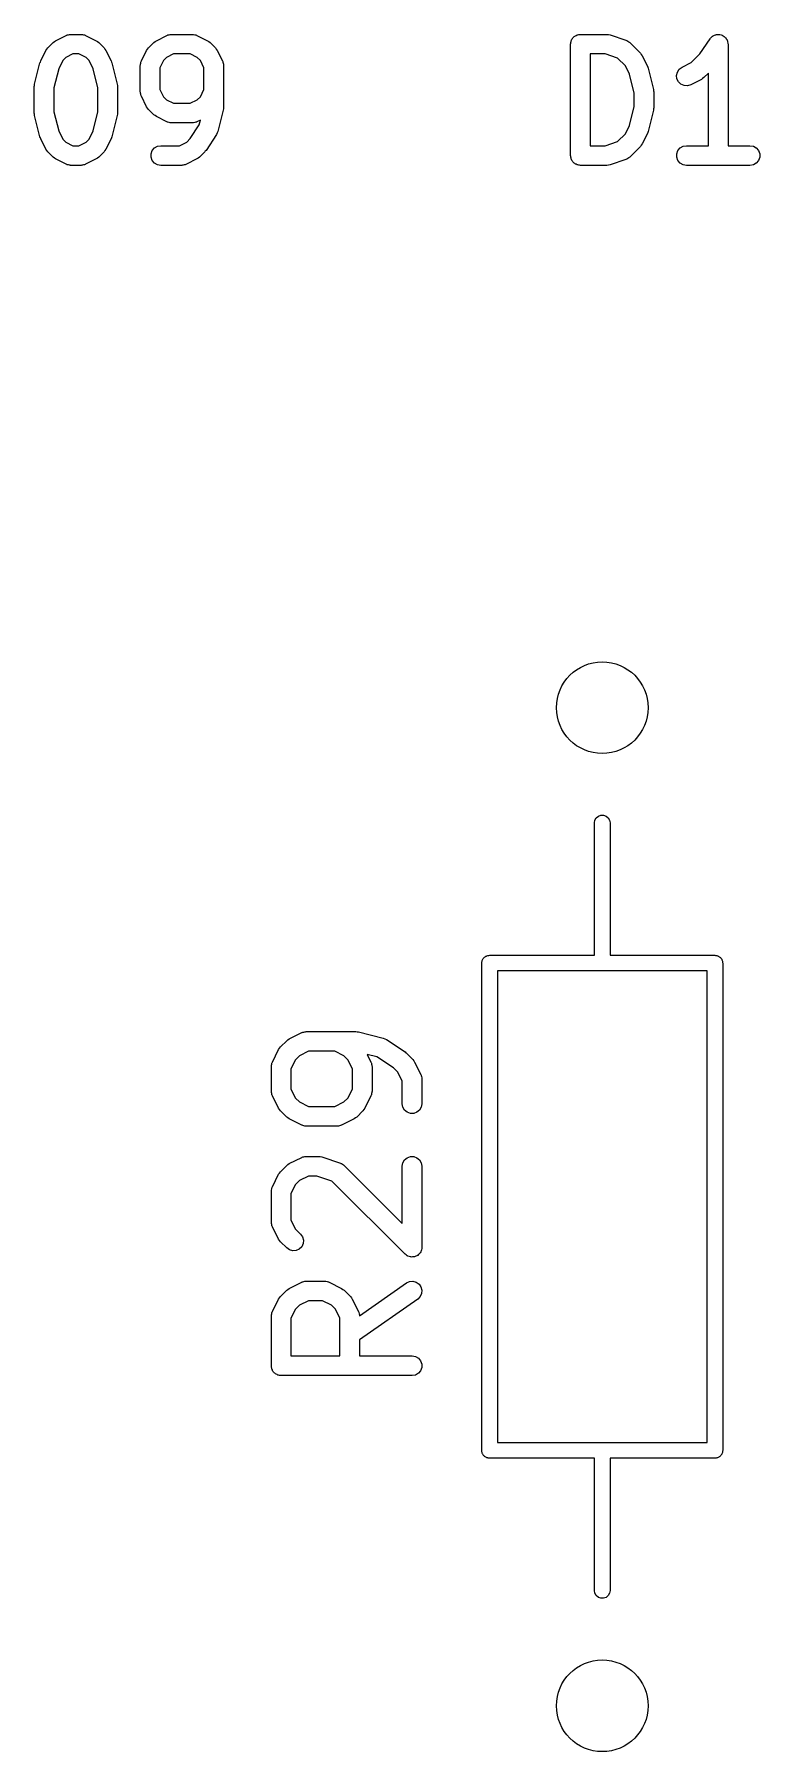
# Model space of a CAD drawing. Extents: x 25 to 125, y -131 to -25.
# Drawn here: x 92.18 to 97.72, y -100.68 to -87.57 of the extents above; entities that cross this region are included whole.
import ezdxf

# ---------------------------------------------------------------- set-up
doc = ezdxf.new("R2010")
doc.units = 0
doc.header["$MEASUREMENT"] = 0
doc.layers.add('BLACK', color=7, linetype='CONTINUOUS')

msp = doc.modelspace()

# ---------------------------------------------------------------- linework, layer by layer
at = {"layer": 'Black'}
for p, q in [((92.345, -87.6179), (92.426, -87.5774)), ((92.426, -87.5774), (92.4301, -87.5762)), ((92.4301, -87.5762), (92.4339, -87.574)), ((92.4339, -87.574), (92.4425, -87.5725)), ((92.4425, -87.5725), (92.4509, -87.57)), ((92.4509, -87.57), (92.4553, -87.5703)), ((92.4553, -87.5703), (92.4595, -87.5695)), ((92.4595, -87.5695), (92.5405, -87.5695)), ((92.5405, -87.5695), (92.5447, -87.5703)), ((92.5447, -87.5703), (92.549, -87.57)), ((92.549, -87.57), (92.5575, -87.5725)), ((92.5575, -87.5725), (92.5661, -87.574)), ((92.5661, -87.574), (92.5699, -87.5762)), ((92.5699, -87.5762), (92.574, -87.5774)), ((92.574, -87.5774), (92.655, -87.6179)), ((93.1141, -87.6179), (93.195, -87.5774)), ((93.195, -87.5774), (93.1992, -87.5762)), ((93.1992, -87.5762), (93.2029, -87.574)), ((93.2029, -87.574), (93.2116, -87.5725)), ((93.2116, -87.5725), (93.22, -87.57)), ((93.22, -87.57), (93.2243, -87.5703)), ((93.2243, -87.5703), (93.2286, -87.5695)), ((93.2286, -87.5695), (93.3905, -87.5695)), ((93.3905, -87.5695), (93.3947, -87.5703)), ((93.3947, -87.5703), (93.3991, -87.57)), ((93.3991, -87.57), (93.4075, -87.5725)), ((93.4075, -87.5725), (93.4161, -87.574)), ((93.4161, -87.574), (93.4199, -87.5762)), ((93.4199, -87.5762), (93.424, -87.5774)), ((93.424, -87.5774), (93.505, -87.6179)), ((96.3156, -87.5796), (96.3218, -87.5773)), ((96.3218, -87.5773), (96.3274, -87.574)), ((96.3274, -87.574), (96.3339, -87.5729)), ((96.3339, -87.5729), (96.3401, -87.5707)), ((96.3401, -87.5707), (96.3466, -87.5707)), ((96.3466, -87.5707), (96.3531, -87.5695)), ((96.3531, -87.5695), (96.5555, -87.5695)), ((96.5555, -87.5695), (96.5673, -87.5716)), ((96.5673, -87.5716), (96.5792, -87.5734)), ((96.5792, -87.5734), (96.7006, -87.6138)), ((97.368, -87.5796), (97.3764, -87.5765)), ((97.3764, -87.5765), (97.3844, -87.5725)), ((97.3844, -87.5725), (97.3885, -87.5721)), ((97.3885, -87.5721), (97.3925, -87.5707)), ((97.3925, -87.5707), (97.4014, -87.5707)), ((97.4014, -87.5707), (97.4103, -87.5697)), ((97.4103, -87.5697), (97.4143, -87.5707)), ((97.4143, -87.5707), (97.4185, -87.5707)), ((97.4185, -87.5707), (97.4269, -87.5737)), ((97.4269, -87.5737), (97.4356, -87.5758)), ((97.4356, -87.5758), (97.4391, -87.5781)), ((97.4391, -87.5781), (97.443, -87.5796)), ((92.2305, -87.7729), (92.271, -87.6919)), ((92.271, -87.6919), (92.2782, -87.6823)), ((92.2782, -87.6823), (92.2851, -87.6724)), ((92.2851, -87.6724), (92.3255, -87.632)), ((92.3255, -87.632), (92.3354, -87.6251)), ((92.3354, -87.6251), (92.345, -87.6179)), ((92.655, -87.6179), (92.6646, -87.6251)), ((92.6646, -87.6251), (92.6745, -87.632)), ((92.6745, -87.632), (92.7149, -87.6724)), ((92.7149, -87.6724), (92.7218, -87.6823)), ((92.7218, -87.6823), (92.729, -87.6919)), ((92.729, -87.6919), (92.7695, -87.7729)), ((92.9996, -87.7729), (93.0401, -87.6919)), ((93.0401, -87.6919), (93.0472, -87.6823)), ((93.0472, -87.6823), (93.0541, -87.6724)), ((93.0541, -87.6724), (93.0946, -87.632)), ((93.0946, -87.632), (93.1044, -87.6251)), ((93.1044, -87.6251), (93.1141, -87.6179)), ((93.505, -87.6179), (93.5146, -87.6251)), ((93.5146, -87.6251), (93.5245, -87.632)), ((93.5245, -87.632), (93.5649, -87.6724)), ((93.5649, -87.6724), (93.5718, -87.6823)), ((93.5718, -87.6823), (93.579, -87.6919)), ((93.579, -87.6919), (93.6195, -87.7729)), ((96.2781, -87.6445), (96.2792, -87.6381)), ((96.2781, -88.4945), (96.2781, -87.6445)), ((96.2792, -87.6315), (96.2815, -87.6253)), ((96.2792, -87.6381), (96.2792, -87.6315)), ((96.2815, -87.6253), (96.2826, -87.6189)), ((96.2826, -87.6189), (96.2859, -87.6132)), ((96.2859, -87.6132), (96.2881, -87.607)), ((96.2881, -87.607), (96.2924, -87.602)), ((96.2924, -87.602), (96.2956, -87.5963)), ((96.2956, -87.5963), (96.3007, -87.5921)), ((96.3007, -87.5921), (96.3049, -87.5871)), ((96.3049, -87.5871), (96.3106, -87.5838)), ((96.3106, -87.5838), (96.3156, -87.5796)), ((96.7006, -87.6138), (96.7044, -87.6159)), ((96.7044, -87.6159), (96.7086, -87.617)), ((96.7086, -87.617), (96.7158, -87.6221)), ((96.7158, -87.6221), (96.7235, -87.6263)), ((96.7235, -87.6263), (96.7264, -87.6295)), ((96.7264, -87.6295), (96.7299, -87.632)), ((96.7299, -87.632), (96.8109, -87.7129)), ((97.2662, -87.7182), (97.3431, -87.6029)), ((97.3431, -87.6029), (97.3459, -87.5999)), ((97.3459, -87.5999), (97.348, -87.5963)), ((97.348, -87.5963), (97.3549, -87.5906)), ((97.3549, -87.5906), (97.3611, -87.5841)), ((97.3611, -87.5841), (97.3648, -87.5822)), ((97.3648, -87.5822), (97.368, -87.5796)), ((97.443, -87.5796), (97.4498, -87.5853)), ((97.4498, -87.5853), (97.4573, -87.5903)), ((97.4573, -87.5903), (97.4597, -87.5936)), ((97.4597, -87.5936), (97.4629, -87.5963)), ((97.4629, -87.5963), (97.4674, -87.6041)), ((97.4674, -87.6041), (97.4727, -87.6113)), ((97.4727, -87.6113), (97.4739, -87.6153)), ((97.4739, -87.6153), (97.476, -87.6189)), ((97.476, -87.6189), (97.4775, -87.6277)), ((97.4775, -87.6277), (97.48, -87.6363)), ((97.48, -87.6363), (97.4798, -87.6404)), ((97.4798, -87.6404), (97.4805, -87.6445)), ((97.4805, -87.6445), (97.4805, -88.4195)), ((92.1844, -87.9501), (92.2249, -87.7882)), ((92.2249, -87.7882), (92.2282, -87.7807)), ((92.2282, -87.7807), (92.2305, -87.7729)), ((92.3684, -87.8326), (92.3321, -87.9776)), ((92.3997, -87.7699), (92.3684, -87.8326)), ((92.423, -87.7466), (92.3997, -87.7699)), ((92.4772, -87.7195), (92.423, -87.7466)), ((92.5228, -87.7195), (92.4772, -87.7195)), ((92.577, -87.7466), (92.5228, -87.7195)), ((92.6003, -87.7699), (92.577, -87.7466)), ((92.6316, -87.8326), (92.6003, -87.7699)), ((92.6679, -87.9776), (92.6316, -87.8326)), ((92.7695, -87.7729), (92.7718, -87.7807)), ((92.7718, -87.7807), (92.7751, -87.7882)), ((92.7751, -87.7882), (92.8156, -87.9501)), ((92.9917, -87.8064), (92.9924, -87.8022)), ((92.9917, -88.0088), (92.9917, -87.8064)), ((92.9922, -87.7979), (92.9947, -87.7894)), ((92.9924, -87.8022), (92.9922, -87.7979)), ((92.9947, -87.7894), (92.9962, -87.7808)), ((92.9962, -87.7808), (92.9984, -87.777)), ((92.9984, -87.777), (92.9996, -87.7729)), ((93.1688, -87.7699), (93.1417, -87.8241)), ((93.1417, -87.8241), (93.1417, -87.9911)), ((93.192, -87.7466), (93.1688, -87.7699)), ((93.2463, -87.7195), (93.192, -87.7466)), ((93.3728, -87.7195), (93.2463, -87.7195)), ((93.427, -87.7466), (93.3728, -87.7195)), ((93.4503, -87.7699), (93.427, -87.7466)), ((93.4774, -87.8241), (93.4503, -87.7699)), ((93.4774, -87.9911), (93.4774, -87.8241)), ((93.6195, -87.7729), (93.6207, -87.777)), ((93.6207, -87.777), (93.6229, -87.7808)), ((93.6229, -87.7808), (93.6244, -87.7894)), ((93.6244, -87.7894), (93.6269, -87.7979)), ((93.6269, -87.7979), (93.6266, -87.8022)), ((93.6266, -87.8022), (93.6274, -87.8064)), ((93.6274, -87.8064), (93.6274, -88.1302)), ((96.4281, -87.7195), (96.4281, -88.4195)), ((96.5433, -87.7195), (96.4281, -87.7195)), ((96.6364, -87.7506), (96.5433, -87.7195)), ((96.6962, -87.8104), (96.6364, -87.7506)), ((96.7276, -87.8731), (96.6962, -87.8104)), ((96.8109, -87.7129), (96.8178, -87.7228)), ((96.8178, -87.7228), (96.8249, -87.7324)), ((96.8249, -87.7324), (96.8654, -87.8134)), ((96.8654, -87.8134), (96.8678, -87.8212)), ((96.8678, -87.8212), (96.8711, -87.8287)), ((96.8711, -87.8287), (96.9116, -87.9906)), ((97.0938, -87.8576), (97.1082, -87.8358)), ((97.1082, -87.8358), (97.1291, -87.8203)), ((97.1291, -87.8203), (97.1991, -87.7853)), ((97.1991, -87.7853), (97.2662, -87.7182)), ((92.1821, -87.9683), (92.1837, -87.9593)), ((92.1821, -88.1707), (92.1821, -87.9683)), ((92.1837, -87.9593), (92.1844, -87.9501)), ((92.8156, -87.9501), (92.8163, -87.9593)), ((92.8163, -87.9593), (92.8179, -87.9683)), ((92.8179, -87.9683), (92.8179, -88.1707)), ((96.7638, -88.018), (96.7276, -87.8731)), ((97.0878, -87.8829), (97.0938, -87.8576)), ((97.0907, -87.9088), (97.0878, -87.8829)), ((97.1024, -87.9321), (97.0907, -87.9088)), ((97.1213, -87.95), (97.1024, -87.9321)), ((97.1452, -87.9603), (97.1213, -87.95)), ((97.1712, -87.9619), (97.1452, -87.9603)), ((97.1962, -87.9545), (97.1712, -87.9619)), ((97.2771, -87.914), (97.1962, -87.9545)), ((97.2868, -87.9068), (97.2771, -87.914)), ((97.2966, -87.8999), (97.2868, -87.9068)), ((97.3305, -87.8661), (97.2966, -87.8999)), ((97.3305, -88.4195), (97.3305, -87.8661)), ((92.3321, -87.9776), (92.3321, -88.1615)), ((92.6679, -88.1615), (92.6679, -87.9776)), ((92.9924, -88.0131), (92.9917, -88.0088)), ((92.9922, -88.0174), (92.9924, -88.0131)), ((92.9947, -88.0258), (92.9922, -88.0174)), ((92.9962, -88.0345), (92.9947, -88.0258)), ((92.9984, -88.0382), (92.9962, -88.0345)), ((92.9996, -88.0424), (92.9984, -88.0382)), ((93.0401, -88.1233), (92.9996, -88.0424)), ((93.1417, -87.9911), (93.1688, -88.0453)), ((93.1688, -88.0453), (93.192, -88.0686)), ((93.192, -88.0686), (93.2463, -88.0957)), ((93.2463, -88.0957), (93.3728, -88.0957)), ((93.3728, -88.0957), (93.427, -88.0686)), ((93.427, -88.0686), (93.4503, -88.0453)), ((93.4503, -88.0453), (93.4774, -87.9911)), ((96.7638, -88.121), (96.7638, -88.018)), ((96.9116, -87.9906), (96.9122, -87.9998)), ((96.9122, -87.9998), (96.9138, -88.0088)), ((96.9138, -88.0088), (96.9138, -88.1302)), ((92.1837, -88.1797), (92.1821, -88.1707)), ((92.1844, -88.1889), (92.1837, -88.1797)), ((92.2249, -88.3508), (92.1844, -88.1889)), ((92.3321, -88.1615), (92.3684, -88.3064)), ((92.6316, -88.3064), (92.6679, -88.1615)), ((92.8156, -88.1889), (92.7751, -88.3508)), ((92.8163, -88.1797), (92.8156, -88.1889)), ((92.8179, -88.1707), (92.8163, -88.1797)), ((93.0472, -88.133), (93.0401, -88.1233)), ((93.0541, -88.1428), (93.0472, -88.133)), ((93.0946, -88.1833), (93.0541, -88.1428)), ((93.1044, -88.1902), (93.0946, -88.1833)), ((93.1141, -88.1973), (93.1044, -88.1902)), ((93.195, -88.2378), (93.1141, -88.1973)), ((93.4516, -88.224), (93.424, -88.2378)), ((93.4423, -88.2614), (93.4516, -88.224)), ((93.6251, -88.1484), (93.5847, -88.3103)), ((93.6258, -88.1393), (93.6251, -88.1484)), ((93.6274, -88.1302), (93.6258, -88.1393)), ((96.7276, -88.266), (96.7638, -88.121)), ((96.9116, -88.1484), (96.8711, -88.3103)), ((96.9122, -88.1393), (96.9116, -88.1484)), ((96.9138, -88.1302), (96.9122, -88.1393)), ((92.2282, -88.3583), (92.2249, -88.3508)), ((92.2305, -88.3662), (92.2282, -88.3583)), ((92.3684, -88.3064), (92.3997, -88.3691)), ((92.6003, -88.3691), (92.6316, -88.3064)), ((92.7718, -88.3583), (92.7695, -88.3662)), ((92.7751, -88.3508), (92.7718, -88.3583)), ((93.1992, -88.239), (93.195, -88.2378)), ((93.2029, -88.2412), (93.1992, -88.239)), ((93.2116, -88.2427), (93.2029, -88.2412)), ((93.22, -88.2452), (93.2116, -88.2427)), ((93.2243, -88.245), (93.22, -88.2452)), ((93.2286, -88.2457), (93.2243, -88.245)), ((93.3905, -88.2457), (93.2286, -88.2457)), ((93.3727, -88.3658), (93.4423, -88.2614)), ((93.3947, -88.245), (93.3905, -88.2457)), ((93.3991, -88.2452), (93.3947, -88.245)), ((93.4075, -88.2427), (93.3991, -88.2452)), ((93.4161, -88.2412), (93.4075, -88.2427)), ((93.4199, -88.239), (93.4161, -88.2412)), ((93.424, -88.2378), (93.4199, -88.239)), ((93.5743, -88.3337), (93.4934, -88.4552)), ((93.5795, -88.322), (93.5743, -88.3337)), ((93.5847, -88.3103), (93.5795, -88.322)), ((96.6364, -88.3885), (96.6962, -88.3287)), ((96.6962, -88.3287), (96.7276, -88.266)), ((96.8654, -88.3257), (96.8249, -88.4066)), ((96.8678, -88.3178), (96.8654, -88.3257)), ((96.8711, -88.3103), (96.8678, -88.3178)), ((92.271, -88.4471), (92.2305, -88.3662)), ((92.2782, -88.4568), (92.271, -88.4471)), ((92.2851, -88.4666), (92.2782, -88.4568)), ((92.3255, -88.5071), (92.2851, -88.4666)), ((92.3997, -88.3691), (92.423, -88.3924)), ((92.423, -88.3924), (92.4772, -88.4195)), ((92.4772, -88.4195), (92.5228, -88.4195)), ((92.5228, -88.4195), (92.577, -88.3924)), ((92.577, -88.3924), (92.6003, -88.3691)), ((92.7149, -88.4666), (92.6745, -88.5071)), ((92.7218, -88.4568), (92.7149, -88.4666)), ((92.729, -88.4471), (92.7218, -88.4568)), ((92.7695, -88.3662), (92.729, -88.4471)), ((93.0738, -88.4815), (93.0827, -88.457)), ((93.0738, -88.5075), (93.0738, -88.4815)), ((93.0827, -88.457), (93.0994, -88.4371)), ((93.0994, -88.4371), (93.122, -88.424)), ((93.122, -88.424), (93.1476, -88.4195)), ((93.1476, -88.4195), (93.2918, -88.4195)), ((93.2918, -88.4195), (93.346, -88.3924)), ((93.346, -88.3924), (93.3727, -88.3658)), ((93.484, -88.4666), (93.4435, -88.5071)), ((93.4882, -88.4605), (93.484, -88.4666)), ((93.4934, -88.4552), (93.4882, -88.4605)), ((96.2792, -88.501), (96.2781, -88.4945)), ((96.4281, -88.4195), (96.5433, -88.4195)), ((96.5433, -88.4195), (96.6364, -88.3885)), ((96.8109, -88.4261), (96.7299, -88.5071)), ((96.8178, -88.4163), (96.8109, -88.4261)), ((96.8249, -88.4066), (96.8178, -88.4163)), ((97.0888, -88.4815), (97.0977, -88.457)), ((97.0888, -88.5075), (97.0888, -88.4815)), ((97.0977, -88.457), (97.1144, -88.4371)), ((97.1144, -88.4371), (97.137, -88.424)), ((97.137, -88.424), (97.1626, -88.4195)), ((97.1626, -88.4195), (97.3305, -88.4195)), ((97.4805, -88.4195), (97.6483, -88.4195)), ((97.6483, -88.4195), (97.674, -88.424)), ((97.674, -88.424), (97.6965, -88.4371)), ((97.6965, -88.4371), (97.7133, -88.457)), ((97.7133, -88.457), (97.7222, -88.4815)), ((97.7222, -88.4815), (97.7222, -88.5075)), ((92.3354, -88.514), (92.3255, -88.5071)), ((92.345, -88.5211), (92.3354, -88.514)), ((92.426, -88.5616), (92.345, -88.5211)), ((92.4301, -88.5628), (92.426, -88.5616)), ((92.4339, -88.565), (92.4301, -88.5628)), ((92.4425, -88.5665), (92.4339, -88.565)), ((92.4509, -88.569), (92.4425, -88.5665)), ((92.4553, -88.5688), (92.4509, -88.569)), ((92.4595, -88.5695), (92.4553, -88.5688)), ((92.5405, -88.5695), (92.4595, -88.5695)), ((92.5447, -88.5688), (92.5405, -88.5695)), ((92.549, -88.569), (92.5447, -88.5688)), ((92.5575, -88.5665), (92.549, -88.569)), ((92.5661, -88.565), (92.5575, -88.5665)), ((92.5699, -88.5628), (92.5661, -88.565)), ((92.574, -88.5616), (92.5699, -88.5628)), ((92.655, -88.5211), (92.574, -88.5616)), ((92.6646, -88.514), (92.655, -88.5211)), ((92.6745, -88.5071), (92.6646, -88.514)), ((93.0827, -88.532), (93.0738, -88.5075)), ((93.0994, -88.552), (93.0827, -88.532)), ((93.122, -88.565), (93.0994, -88.552)), ((93.1476, -88.5695), (93.122, -88.565)), ((93.3095, -88.5695), (93.1476, -88.5695)), ((93.3138, -88.5688), (93.3095, -88.5695)), ((93.3181, -88.569), (93.3138, -88.5688)), ((93.3265, -88.5665), (93.3181, -88.569)), ((93.3352, -88.565), (93.3265, -88.5665)), ((93.3389, -88.5628), (93.3352, -88.565)), ((93.3431, -88.5616), (93.3389, -88.5628)), ((93.424, -88.5211), (93.3431, -88.5616)), ((93.4337, -88.514), (93.424, -88.5211)), ((93.4435, -88.5071), (93.4337, -88.514)), ((96.2792, -88.5075), (96.2792, -88.501)), ((96.2815, -88.5137), (96.2792, -88.5075)), ((96.2826, -88.5202), (96.2815, -88.5137)), ((96.2859, -88.5259), (96.2826, -88.5202)), ((96.2881, -88.532), (96.2859, -88.5259)), ((96.2924, -88.5371), (96.2881, -88.532)), ((96.2956, -88.5427), (96.2924, -88.5371)), ((96.3007, -88.547), (96.2956, -88.5427)), ((96.3049, -88.552), (96.3007, -88.547)), ((96.3106, -88.5553), (96.3049, -88.552)), ((96.3156, -88.5595), (96.3106, -88.5553)), ((96.3218, -88.5617), (96.3156, -88.5595)), ((96.3274, -88.565), (96.3218, -88.5617)), ((96.3339, -88.5661), (96.3274, -88.565)), ((96.3401, -88.5684), (96.3339, -88.5661)), ((96.3466, -88.5684), (96.3401, -88.5684)), ((96.3531, -88.5695), (96.3466, -88.5684)), ((96.5555, -88.5695), (96.3531, -88.5695)), ((96.5673, -88.5674), (96.5555, -88.5695)), ((96.5792, -88.5657), (96.5673, -88.5674)), ((96.7006, -88.5252), (96.5792, -88.5657)), ((96.7044, -88.5231), (96.7006, -88.5252)), ((96.7086, -88.522), (96.7044, -88.5231)), ((96.7158, -88.517), (96.7086, -88.522)), ((96.7235, -88.5128), (96.7158, -88.517)), ((96.7264, -88.5096), (96.7235, -88.5128)), ((96.7299, -88.5071), (96.7264, -88.5096)), ((97.0977, -88.532), (97.0888, -88.5075)), ((97.1144, -88.552), (97.0977, -88.532)), ((97.137, -88.565), (97.1144, -88.552)), ((97.1626, -88.5695), (97.137, -88.565)), ((97.6483, -88.5695), (97.1626, -88.5695)), ((97.674, -88.565), (97.6483, -88.5695)), ((97.6965, -88.552), (97.674, -88.565)), ((97.7133, -88.532), (97.6965, -88.552)), ((97.7222, -88.5075), (97.7133, -88.532)), ((96.46, -93.59), (96.4636, -93.5695)), ((96.46, -94.6), (96.46, -93.59)), ((96.4636, -93.5695), (96.474, -93.5514)), ((96.474, -93.5514), (96.49, -93.538)), ((96.49, -93.538), (96.5096, -93.5309)), ((96.5096, -93.5309), (96.5304, -93.5309)), ((96.5304, -93.5309), (96.55, -93.538)), ((96.55, -93.538), (96.566, -93.5514)), ((96.566, -93.5514), (96.5764, -93.5695)), ((96.5764, -93.5695), (96.58, -93.59)), ((96.58, -93.59), (96.58, -94.6)), ((95.6, -94.66), (95.6009, -94.6548)), ((95.6009, -94.6496), (95.6027, -94.6447)), ((95.6009, -94.6548), (95.6009, -94.6496)), ((95.6027, -94.6447), (95.6036, -94.6395)), ((95.6036, -94.6395), (95.6062, -94.6349)), ((95.6062, -94.6349), (95.608, -94.63)), ((95.608, -94.63), (95.6114, -94.626)), ((95.6114, -94.626), (95.614, -94.6214)), ((95.614, -94.6214), (95.6181, -94.6181)), ((95.6181, -94.6181), (95.6214, -94.614)), ((95.6214, -94.614), (95.626, -94.6114)), ((95.626, -94.6114), (95.63, -94.608)), ((95.63, -94.608), (95.6349, -94.6062)), ((95.6349, -94.6062), (95.6395, -94.6036)), ((95.6395, -94.6036), (95.6447, -94.6027)), ((95.6447, -94.6027), (95.6496, -94.6009)), ((95.6496, -94.6009), (95.6548, -94.6009)), ((95.6548, -94.6009), (95.66, -94.6)), ((95.66, -94.6), (96.46, -94.6)), ((96.58, -94.6), (97.38, -94.6)), ((97.38, -94.6), (97.3852, -94.6009)), ((97.3852, -94.6009), (97.3904, -94.6009)), ((97.3904, -94.6009), (97.3953, -94.6027)), ((97.3953, -94.6027), (97.4005, -94.6036)), ((97.4005, -94.6036), (97.4051, -94.6062)), ((97.4051, -94.6062), (97.41, -94.608)), ((97.41, -94.608), (97.414, -94.6114)), ((97.414, -94.6114), (97.4186, -94.614)), ((97.4186, -94.614), (97.4219, -94.6181)), ((97.4219, -94.6181), (97.426, -94.6214)), ((97.426, -94.6214), (97.4286, -94.626)), ((97.4286, -94.626), (97.432, -94.63)), ((97.432, -94.63), (97.4338, -94.6349)), ((97.4338, -94.6349), (97.4364, -94.6395)), ((97.4364, -94.6395), (97.4373, -94.6447)), ((97.4373, -94.6447), (97.4391, -94.6496)), ((97.4391, -94.6496), (97.4391, -94.6548)), ((97.4391, -94.6548), (97.44, -94.66)), ((95.6, -98.38), (95.6, -94.66)), ((95.72, -94.72), (95.72, -98.32)), ((97.32, -94.72), (95.72, -94.72)), ((97.32, -98.32), (97.32, -94.72)), ((97.44, -94.66), (97.44, -98.38)), ((94.0479, -95.3198), (94.0551, -95.3101)), ((94.0551, -95.3101), (94.062, -95.3003)), ((94.062, -95.3003), (94.1096, -95.2527)), ((94.1096, -95.2527), (94.1194, -95.2458)), ((94.1194, -95.2458), (94.1291, -95.2386)), ((94.1291, -95.2386), (94.2243, -95.191)), ((94.2243, -95.191), (94.2285, -95.1898)), ((94.2285, -95.1898), (94.2322, -95.1876)), ((94.2322, -95.1876), (94.2409, -95.1861)), ((94.2409, -95.1861), (94.2493, -95.1836)), ((94.2493, -95.1836), (94.2536, -95.1838)), ((94.2536, -95.1838), (94.2579, -95.1831)), ((94.2579, -95.1831), (94.6388, -95.1831)), ((94.6388, -95.1831), (94.6478, -95.1847)), ((94.6478, -95.1847), (94.657, -95.1853)), ((94.657, -95.1853), (94.8475, -95.233)), ((94.8475, -95.233), (94.8591, -95.2381)), ((94.8591, -95.2381), (94.8709, -95.2433)), ((94.8709, -95.2433), (95.0137, -95.3385)), ((93.9924, -95.4486), (93.9931, -95.4443)), ((93.9929, -95.44), (93.9954, -95.4316)), ((93.9931, -95.4443), (93.9929, -95.44)), ((93.9954, -95.4316), (93.9969, -95.4229)), ((93.9969, -95.4229), (93.9991, -95.4192)), ((93.9991, -95.4192), (94.0003, -95.415)), ((94.0003, -95.415), (94.0479, -95.3198)), ((94.1766, -95.3978), (94.1424, -95.4663)), ((94.207, -95.3674), (94.1766, -95.3978)), ((94.2756, -95.3331), (94.207, -95.3674)), ((94.4782, -95.3331), (94.2756, -95.3331)), ((94.5468, -95.3674), (94.4782, -95.3331)), ((94.5772, -95.3978), (94.5468, -95.3674)), ((94.6114, -95.4663), (94.5772, -95.3978)), ((94.7985, -95.3753), (94.7244, -95.3568)), ((94.7244, -95.3568), (94.7535, -95.415)), ((94.7535, -95.415), (94.7547, -95.4192)), ((94.7547, -95.4192), (94.7569, -95.4229)), ((94.7569, -95.4229), (94.7584, -95.4316)), ((94.7584, -95.4316), (94.7609, -95.44)), ((94.7609, -95.44), (94.7607, -95.4443)), ((94.7607, -95.4443), (94.7614, -95.4486)), ((94.9244, -95.4592), (94.7985, -95.3753)), ((95.0137, -95.3385), (95.0191, -95.3437)), ((95.0191, -95.3437), (95.0252, -95.3479)), ((95.0252, -95.3479), (95.0728, -95.3955)), ((95.0728, -95.3955), (95.0797, -95.4054)), ((95.0797, -95.4054), (95.0868, -95.415)), ((95.0868, -95.415), (95.1345, -95.5103)), ((93.9924, -95.639), (93.9924, -95.4486)), ((94.1424, -95.4663), (94.1424, -95.6213)), ((94.6114, -95.6213), (94.6114, -95.4663)), ((94.7614, -95.4486), (94.7614, -95.639)), ((94.9581, -95.493), (94.9244, -95.4592)), ((94.9924, -95.5615), (94.9581, -95.493)), ((94.9924, -95.7343), (94.9924, -95.5615)), ((95.1345, -95.5103), (95.1357, -95.5144)), ((95.1357, -95.5144), (95.1379, -95.5182)), ((95.1379, -95.5182), (95.1394, -95.5268)), ((95.1394, -95.5268), (95.1419, -95.5352)), ((95.1419, -95.5352), (95.1416, -95.5396)), ((95.1416, -95.5396), (95.1424, -95.5438)), ((95.1424, -95.5438), (95.1424, -95.7343)), ((93.9931, -95.6433), (93.9924, -95.639)), ((93.9929, -95.6476), (93.9931, -95.6433)), ((93.9954, -95.656), (93.9929, -95.6476)), ((93.9969, -95.6647), (93.9954, -95.656)), ((93.9991, -95.6684), (93.9969, -95.6647)), ((94.0003, -95.6726), (93.9991, -95.6684)), ((94.0479, -95.7678), (94.0003, -95.6726)), ((94.1424, -95.6213), (94.1766, -95.6899)), ((94.1766, -95.6899), (94.207, -95.7203)), ((94.5468, -95.7203), (94.5772, -95.6899)), ((94.5772, -95.6899), (94.6114, -95.6213)), ((94.7535, -95.6726), (94.7059, -95.7678)), ((94.7547, -95.6684), (94.7535, -95.6726)), ((94.7569, -95.6647), (94.7547, -95.6684)), ((94.7584, -95.656), (94.7569, -95.6647)), ((94.7609, -95.6476), (94.7584, -95.656)), ((94.7614, -95.639), (94.7607, -95.6433)), ((94.7607, -95.6433), (94.7609, -95.6476)), ((94.0551, -95.7775), (94.0479, -95.7678)), ((94.062, -95.7873), (94.0551, -95.7775)), ((94.1096, -95.8349), (94.062, -95.7873)), ((94.1194, -95.8418), (94.1096, -95.8349)), ((94.207, -95.7203), (94.2756, -95.7545)), ((94.2756, -95.7545), (94.4782, -95.7545)), ((94.4782, -95.7545), (94.5468, -95.7203)), ((94.6442, -95.8349), (94.6344, -95.8418)), ((94.6918, -95.7873), (94.6442, -95.8349)), ((94.6987, -95.7775), (94.6918, -95.7873)), ((94.7059, -95.7678), (94.6987, -95.7775)), ((94.9969, -95.7599), (94.9924, -95.7343)), ((95.0099, -95.7825), (94.9969, -95.7599)), ((95.0299, -95.7992), (95.0099, -95.7825)), ((95.0544, -95.8081), (95.0299, -95.7992)), ((95.0804, -95.8081), (95.0544, -95.8081)), ((95.1049, -95.7992), (95.0804, -95.8081)), ((95.1248, -95.7825), (95.1049, -95.7992)), ((95.1379, -95.7599), (95.1248, -95.7825)), ((95.1424, -95.7343), (95.1379, -95.7599)), ((94.1291, -95.849), (94.1194, -95.8418)), ((94.2243, -95.8966), (94.1291, -95.849)), ((94.2285, -95.8978), (94.2243, -95.8966)), ((94.2322, -95.9), (94.2285, -95.8978)), ((94.2409, -95.9015), (94.2322, -95.9)), ((94.2493, -95.904), (94.2409, -95.9015)), ((94.2536, -95.9038), (94.2493, -95.904)), ((94.2579, -95.9045), (94.2536, -95.9038)), ((94.496, -95.9045), (94.2579, -95.9045)), ((94.5002, -95.9038), (94.496, -95.9045)), ((94.5045, -95.904), (94.5002, -95.9038)), ((94.5129, -95.9015), (94.5045, -95.904)), ((94.5216, -95.9), (94.5129, -95.9015)), ((94.5253, -95.8978), (94.5216, -95.9)), ((94.5295, -95.8966), (94.5253, -95.8978)), ((94.6247, -95.849), (94.5295, -95.8966)), ((94.6344, -95.8418), (94.6247, -95.849)), ((94.062, -96.2527), (94.1096, -96.2051)), ((94.1096, -96.2051), (94.1194, -96.1982)), ((94.1194, -96.1982), (94.1291, -96.191)), ((94.1291, -96.191), (94.2243, -96.1434)), ((94.2243, -96.1434), (94.2285, -96.1422)), ((94.2285, -96.1422), (94.2322, -96.14)), ((94.2322, -96.14), (94.2409, -96.1385)), ((94.2409, -96.1385), (94.2493, -96.136)), ((94.2493, -96.136), (94.2536, -96.1362)), ((94.2536, -96.1362), (94.2579, -96.1355)), ((94.2579, -96.1355), (94.3531, -96.1355)), ((94.3531, -96.1355), (94.3649, -96.1376)), ((94.3649, -96.1376), (94.3768, -96.1393)), ((94.3768, -96.1393), (94.5197, -96.1869)), ((94.5197, -96.1869), (94.5235, -96.189)), ((94.5235, -96.189), (94.5276, -96.1901)), ((94.5276, -96.1901), (94.5348, -96.1952)), ((94.5348, -96.1952), (94.5426, -96.1993)), ((94.5426, -96.1993), (94.5454, -96.2026)), ((94.5454, -96.2026), (94.549, -96.2051)), ((94.549, -96.2051), (94.9924, -96.6485)), ((94.9924, -96.2105), (94.9969, -96.1848)), ((94.9924, -96.6485), (94.9924, -96.2105)), ((94.9969, -96.1848), (95.0099, -96.1623)), ((95.0099, -96.1623), (95.0299, -96.1455)), ((95.0299, -96.1455), (95.0544, -96.1366)), ((95.0544, -96.1366), (95.0804, -96.1366)), ((95.0804, -96.1366), (95.1049, -96.1455)), ((95.1049, -96.1455), (95.1248, -96.1623)), ((95.1248, -96.1623), (95.1379, -96.1848)), ((95.1379, -96.1848), (95.1424, -96.2105)), ((95.1424, -96.2105), (95.1424, -96.8295)), ((94.0003, -96.3674), (94.0479, -96.2722)), ((94.0479, -96.2722), (94.0551, -96.2625)), ((94.0551, -96.2625), (94.062, -96.2527)), ((94.1766, -96.3501), (94.1424, -96.4187)), ((94.207, -96.3197), (94.1766, -96.3501)), ((94.2756, -96.2855), (94.207, -96.3197)), ((94.3409, -96.2855), (94.2756, -96.2855)), ((94.4554, -96.3236), (94.3409, -96.2855)), ((95.0143, -96.8826), (94.4554, -96.3236)), ((93.9924, -96.401), (93.9931, -96.3967)), ((93.9924, -96.639), (93.9924, -96.401)), ((93.9929, -96.3924), (93.9954, -96.384)), ((93.9931, -96.3967), (93.9929, -96.3924)), ((93.9954, -96.384), (93.9969, -96.3753)), ((93.9969, -96.3753), (93.9991, -96.3716)), ((93.9991, -96.3716), (94.0003, -96.3674)), ((94.1424, -96.4187), (94.1424, -96.6213)), ((94.1424, -96.6213), (94.1766, -96.6899)), ((93.9931, -96.6433), (93.9924, -96.639)), ((93.9929, -96.6476), (93.9931, -96.6433)), ((93.9954, -96.656), (93.9929, -96.6476)), ((93.9969, -96.6647), (93.9954, -96.656)), ((93.9991, -96.6684), (93.9969, -96.6647)), ((94.0003, -96.6726), (93.9991, -96.6684)), ((94.0479, -96.7678), (94.0003, -96.6726)), ((94.1766, -96.6899), (94.2157, -96.7289)), ((94.2157, -96.7289), (94.2306, -96.7502)), ((94.2306, -96.7502), (94.2373, -96.7754)), ((94.0551, -96.7775), (94.0479, -96.7678)), ((94.062, -96.7873), (94.0551, -96.7775)), ((94.1096, -96.8349), (94.062, -96.7873)), ((94.1309, -96.8499), (94.1096, -96.8349)), ((94.1561, -96.8566), (94.1309, -96.8499)), ((94.182, -96.8543), (94.1561, -96.8566)), ((94.2056, -96.8433), (94.182, -96.8543)), ((94.2241, -96.8249), (94.2056, -96.8433)), ((94.2351, -96.8013), (94.2241, -96.8249)), ((94.2373, -96.7754), (94.2351, -96.8013)), ((95.0224, -96.8882), (95.0143, -96.8826)), ((95.1173, -96.884), (95.1104, -96.891)), ((95.1248, -96.8777), (95.1173, -96.884)), ((95.1265, -96.8749), (95.1248, -96.8777)), ((95.1288, -96.8725), (95.1265, -96.8749)), ((95.133, -96.8637), (95.1288, -96.8725)), ((95.1379, -96.8552), (95.133, -96.8637)), ((95.1384, -96.8519), (95.1379, -96.8552)), ((95.1398, -96.8489), (95.1384, -96.8519)), ((95.1407, -96.8392), (95.1398, -96.8489)), ((95.1424, -96.8295), (95.1407, -96.8392)), ((95.0299, -96.8945), (95.0224, -96.8882)), ((95.033, -96.8956), (95.0299, -96.8945)), ((95.0357, -96.8975), (95.033, -96.8956)), ((95.0452, -96.9), (95.0357, -96.8975)), ((95.0544, -96.9034), (95.0452, -96.9)), ((95.0577, -96.9034), (95.0544, -96.9034)), ((95.0608, -96.9042), (95.0577, -96.9034)), ((95.0706, -96.9034), (95.0608, -96.9042)), ((95.0804, -96.9034), (95.0706, -96.9034)), ((95.0835, -96.9023), (95.0804, -96.9034)), ((95.0868, -96.902), (95.0835, -96.9023)), ((95.0957, -96.8978), (95.0868, -96.902)), ((95.1049, -96.8945), (95.0957, -96.8978)), ((95.1074, -96.8924), (95.1049, -96.8945)), ((95.1104, -96.891), (95.1074, -96.8924)), ((94.1194, -97.1506), (94.1291, -97.1434)), ((94.1291, -97.1434), (94.2243, -97.0958)), ((94.2243, -97.0958), (94.2285, -97.0945)), ((94.2285, -97.0945), (94.2322, -97.0924)), ((94.2322, -97.0924), (94.2409, -97.0909)), ((94.2409, -97.0909), (94.2493, -97.0883)), ((94.2493, -97.0883), (94.2536, -97.0886)), ((94.2536, -97.0886), (94.2579, -97.0879)), ((94.2579, -97.0879), (94.4007, -97.0879)), ((94.4007, -97.0879), (94.405, -97.0886)), ((94.405, -97.0886), (94.4093, -97.0883)), ((94.4093, -97.0883), (94.4177, -97.0909)), ((94.4177, -97.0909), (94.4264, -97.0924)), ((94.4264, -97.0924), (94.4301, -97.0945)), ((94.4301, -97.0945), (94.4343, -97.0958)), ((94.4343, -97.0958), (94.5295, -97.1434)), ((94.5295, -97.1434), (94.5392, -97.1506)), ((94.666, -97.3523), (95.0244, -97.1014)), ((95.0244, -97.1014), (95.048, -97.0904)), ((95.048, -97.0904), (95.0739, -97.0881)), ((95.0739, -97.0881), (95.0991, -97.0949)), ((95.0991, -97.0949), (95.1204, -97.1098)), ((95.1204, -97.1098), (95.1354, -97.1312)), ((95.1354, -97.1312), (95.1421, -97.1563)), ((94.0003, -97.3198), (94.0479, -97.2246)), ((94.0479, -97.2246), (94.0551, -97.2149)), ((94.0551, -97.2149), (94.062, -97.2051)), ((94.062, -97.2051), (94.1096, -97.1574)), ((94.1096, -97.1574), (94.1194, -97.1506)), ((94.207, -97.2721), (94.1766, -97.3025)), ((94.2756, -97.2379), (94.207, -97.2721)), ((94.383, -97.2379), (94.2756, -97.2379)), ((94.4515, -97.2721), (94.383, -97.2379)), ((94.4819, -97.3025), (94.4515, -97.2721)), ((94.5392, -97.1506), (94.549, -97.1574)), ((94.549, -97.1574), (94.5966, -97.2051)), ((94.5966, -97.2051), (94.6035, -97.2149)), ((94.6035, -97.2149), (94.6107, -97.2246)), ((94.6107, -97.2246), (94.6583, -97.3198)), ((95.1104, -97.2243), (94.6662, -97.5352)), ((95.1288, -97.2059), (95.1104, -97.2243)), ((95.1398, -97.1823), (95.1288, -97.2059)), ((95.1421, -97.1563), (95.1398, -97.1823)), ((93.9924, -97.3533), (93.9931, -97.3491)), ((93.9924, -97.7343), (93.9924, -97.3533)), ((93.9929, -97.3448), (93.9954, -97.3363)), ((93.9931, -97.3491), (93.9929, -97.3448)), ((93.9954, -97.3363), (93.9969, -97.3277)), ((93.9969, -97.3277), (93.9991, -97.3239)), ((93.9991, -97.3239), (94.0003, -97.3198)), ((94.1766, -97.3025), (94.1424, -97.371)), ((94.1424, -97.371), (94.1424, -97.6593)), ((94.5162, -97.371), (94.4819, -97.3025)), ((94.5162, -97.6593), (94.5162, -97.371)), ((94.6583, -97.3198), (94.6595, -97.3239)), ((94.6595, -97.3239), (94.6617, -97.3277)), ((94.6617, -97.3277), (94.6632, -97.3363)), ((94.6632, -97.3363), (94.6657, -97.3448)), ((94.6657, -97.3448), (94.6654, -97.3491)), ((94.6654, -97.3491), (94.666, -97.3523)), ((94.6662, -97.5352), (94.6662, -97.6593)), ((94.1424, -97.6593), (94.5162, -97.6593)), ((94.6662, -97.6593), (95.0674, -97.6593)), ((95.0674, -97.6593), (95.093, -97.6638)), ((95.093, -97.6638), (95.1156, -97.6768)), ((93.9935, -97.7407), (93.9924, -97.7343)), ((93.9935, -97.7473), (93.9935, -97.7407)), ((93.9958, -97.7535), (93.9935, -97.7473)), ((93.9969, -97.7599), (93.9958, -97.7535)), ((94.0002, -97.7656), (93.9969, -97.7599)), ((94.0024, -97.7718), (94.0002, -97.7656)), ((94.0066, -97.7768), (94.0024, -97.7718)), ((94.0099, -97.7825), (94.0066, -97.7768)), ((94.015, -97.7867), (94.0099, -97.7825)), ((94.0192, -97.7917), (94.015, -97.7867)), ((94.0249, -97.795), (94.0192, -97.7917)), ((94.0299, -97.7992), (94.0249, -97.795)), ((94.036, -97.8015), (94.0299, -97.7992)), ((94.0417, -97.8048), (94.036, -97.8015)), ((95.1156, -97.7917), (95.093, -97.8048)), ((95.1156, -97.6768), (95.1323, -97.6968)), ((95.1323, -97.7718), (95.1156, -97.7917)), ((95.1323, -97.6968), (95.1412, -97.7213)), ((95.1412, -97.7473), (95.1323, -97.7718)), ((95.1412, -97.7213), (95.1412, -97.7473)), ((94.0482, -97.8059), (94.0417, -97.8048)), ((94.0544, -97.8081), (94.0482, -97.8059)), ((94.0609, -97.8081), (94.0544, -97.8081)), ((94.0674, -97.8093), (94.0609, -97.8081)), ((95.0674, -97.8093), (94.0674, -97.8093)), ((95.093, -97.8048), (95.0674, -97.8093)), ((95.72, -98.32), (97.32, -98.32)), ((95.6009, -98.3852), (95.6, -98.38)), ((95.6009, -98.3904), (95.6009, -98.3852)), ((95.6027, -98.3953), (95.6009, -98.3904)), ((95.6036, -98.4005), (95.6027, -98.3953)), ((95.6062, -98.4051), (95.6036, -98.4005)), ((95.608, -98.41), (95.6062, -98.4051)), ((95.6114, -98.414), (95.608, -98.41)), ((95.614, -98.4186), (95.6114, -98.414)), ((95.6181, -98.4219), (95.614, -98.4186)), ((95.6214, -98.426), (95.6181, -98.4219)), ((95.626, -98.4286), (95.6214, -98.426)), ((95.63, -98.432), (95.626, -98.4286)), ((95.6349, -98.4338), (95.63, -98.432)), ((95.6395, -98.4364), (95.6349, -98.4338)), ((95.6447, -98.4373), (95.6395, -98.4364)), ((95.6496, -98.4391), (95.6447, -98.4373)), ((95.6548, -98.4391), (95.6496, -98.4391)), ((95.66, -98.44), (95.6548, -98.4391)), ((96.46, -98.44), (95.66, -98.44)), ((96.46, -99.45), (96.46, -98.44)), ((97.38, -98.44), (96.58, -98.44)), ((96.58, -98.44), (96.58, -99.45)), ((97.3852, -98.4391), (97.38, -98.44)), ((97.3904, -98.4391), (97.3852, -98.4391)), ((97.3953, -98.4373), (97.3904, -98.4391)), ((97.4005, -98.4364), (97.3953, -98.4373)), ((97.4051, -98.4338), (97.4005, -98.4364)), ((97.41, -98.432), (97.4051, -98.4338)), ((97.414, -98.4286), (97.41, -98.432)), ((97.4186, -98.426), (97.414, -98.4286)), ((97.4219, -98.4219), (97.4186, -98.426)), ((97.426, -98.4186), (97.4219, -98.4219)), ((97.4286, -98.414), (97.426, -98.4186)), ((97.432, -98.41), (97.4286, -98.414)), ((97.4338, -98.4051), (97.432, -98.41)), ((97.4364, -98.4005), (97.4338, -98.4051)), ((97.4373, -98.3953), (97.4364, -98.4005)), ((97.4391, -98.3904), (97.4373, -98.3953)), ((97.44, -98.38), (97.4391, -98.3852)), ((97.4391, -98.3852), (97.4391, -98.3904)), ((96.4636, -99.4705), (96.46, -99.45)), ((96.474, -99.4886), (96.4636, -99.4705)), ((96.49, -99.502), (96.474, -99.4886)), ((96.5096, -99.5091), (96.49, -99.502)), ((96.55, -99.502), (96.5304, -99.5091)), ((96.566, -99.4886), (96.55, -99.502)), ((96.5764, -99.4705), (96.566, -99.4886)), ((96.58, -99.45), (96.5764, -99.4705)), ((96.5304, -99.5091), (96.5096, -99.5091))]:
    msp.add_line(p, q, dxfattribs=at)
for centre in [(96.52, -92.71), (96.52, -92.71), (96.52, -100.33), (96.52, -100.33)]:
    msp.add_circle(centre, 0.35, dxfattribs=at)

doc.saveas('drawing.dxf')
